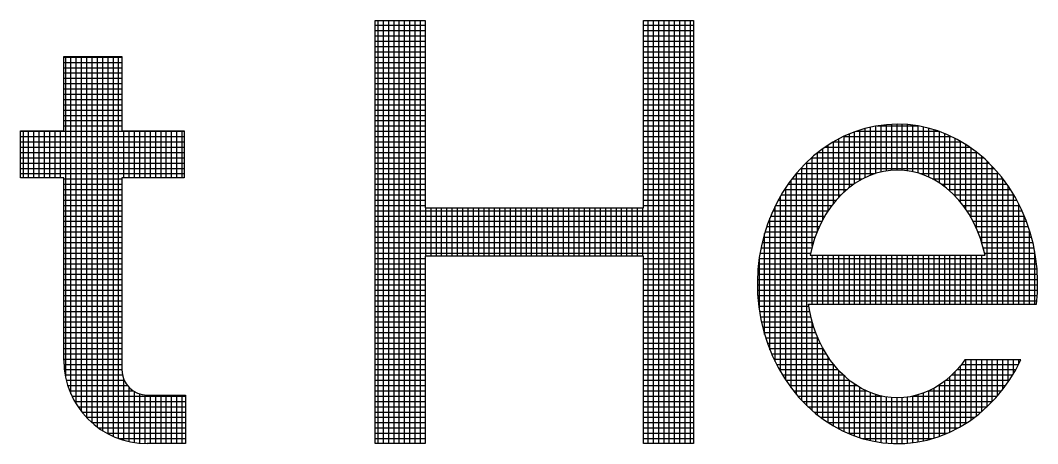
# Model space of a CAD drawing. Header units: inches. Extents: x 1155 to 1996, y 2 to 596.
# Drawn here: x 1869.781 to 1873.117, y 101.518 to 102.906 of the extents above; entities that cross this region are included whole.
import ezdxf

# ---------------------------------------------------------------- set-up
doc = ezdxf.new("R2010")
doc.units = ezdxf.units.IN
doc.header["$MEASUREMENT"] = 0
doc.layers.add('BG ÇÑ±¹Áö¿ª³\xad¹æ±â¼úÁÖ½ÄÈ¸»ç CI', color=7, linetype='Continuous')

msp = doc.modelspace()

# ---------------------------------------------------------------- linework, layer by layer
at = {"layer": 'BG ÇÑ±¹Áö¿ª³\xad¹æ±â¼úÁÖ½ÄÈ¸»ç CI', "color": 7, "linetype": 'Continuous', "lineweight": 25}
for p, q in [((1870.9443, 102.906), (1871.1081, 102.906)), ((1870.9443, 101.5185), (1870.9443, 102.906)), ((1870.9541, 101.5185), (1870.9541, 102.906)), ((1870.9714, 101.5185), (1870.9714, 102.906)), ((1870.9888, 101.5185), (1870.9888, 102.906)), ((1871.0062, 101.5185), (1871.0062, 102.906)), ((1871.0235, 101.5185), (1871.0235, 102.906)), ((1871.0409, 101.5185), (1871.0409, 102.906)), ((1871.0583, 101.5185), (1871.0583, 102.906)), ((1871.0756, 101.5185), (1871.0756, 102.906)), ((1871.093, 101.5185), (1871.093, 102.906)), ((1871.1081, 102.906), (1871.1081, 102.2913)), ((1871.8242, 102.2913), (1871.8242, 102.906)), ((1871.8242, 102.906), (1871.9879, 102.906)), ((1871.8397, 101.5185), (1871.8397, 102.906)), ((1871.857, 101.5185), (1871.857, 102.906)), ((1871.8744, 101.5185), (1871.8744, 102.906)), ((1871.8918, 101.5185), (1871.8918, 102.906)), ((1871.9091, 101.5185), (1871.9091, 102.906)), ((1871.9265, 101.5185), (1871.9265, 102.906)), ((1871.9438, 101.5185), (1871.9438, 102.906)), ((1871.9612, 101.5185), (1871.9612, 102.906)), ((1871.9786, 101.5185), (1871.9786, 102.906)), ((1871.9879, 102.906), (1871.9879, 101.5185)), ((1870.9443, 102.8897), (1871.1081, 102.8897)), ((1870.9443, 102.8724), (1871.1081, 102.8724)), ((1871.8242, 102.8897), (1871.9879, 102.8897)), ((1871.8242, 102.8724), (1871.9879, 102.8724)), ((1870.9443, 102.855), (1871.1081, 102.855)), ((1870.9443, 102.8376), (1871.1081, 102.8376)), ((1871.8242, 102.855), (1871.9879, 102.855)), ((1871.8242, 102.8376), (1871.9879, 102.8376)), ((1870.9443, 102.8203), (1871.1081, 102.8203)), ((1870.9443, 102.8029), (1871.1081, 102.8029)), ((1871.8242, 102.8203), (1871.9879, 102.8203)), ((1871.8242, 102.8029), (1871.9879, 102.8029)), ((1869.9236, 102.5441), (1869.9236, 102.7877)), ((1869.9236, 102.7877), (1870.1141, 102.7877)), ((1869.9236, 102.7856), (1870.1141, 102.7856)), ((1869.9236, 102.7682), (1870.1141, 102.7682)), ((1869.9296, 101.7353), (1869.9296, 102.7877)), ((1869.9469, 101.6815), (1869.9469, 102.7877)), ((1869.9643, 101.6485), (1869.9643, 102.7877)), ((1869.9817, 101.6235), (1869.9817, 102.7877)), ((1869.999, 101.6034), (1869.999, 102.7877)), ((1870.0164, 101.5867), (1870.0164, 102.7877)), ((1870.0338, 101.5726), (1870.0338, 102.7877)), ((1870.0511, 101.5607), (1870.0511, 102.7877)), ((1870.0685, 101.5506), (1870.0685, 102.7877)), ((1870.0858, 101.5421), (1870.0858, 102.7877)), ((1870.1032, 101.5351), (1870.1032, 102.7877)), ((1870.1141, 102.7877), (1870.1141, 102.5441)), ((1870.9443, 102.7856), (1871.1081, 102.7856)), ((1870.9443, 102.7682), (1871.1081, 102.7682)), ((1871.8242, 102.7856), (1871.9879, 102.7856)), ((1871.8242, 102.7682), (1871.9879, 102.7682)), ((1869.9236, 102.7508), (1870.1141, 102.7508)), ((1869.9236, 102.7335), (1870.1141, 102.7335)), ((1870.9443, 102.7508), (1871.1081, 102.7508)), ((1870.9443, 102.7335), (1871.1081, 102.7335)), ((1871.8242, 102.7508), (1871.9879, 102.7508)), ((1871.8242, 102.7335), (1871.9879, 102.7335)), ((1869.9236, 102.7161), (1870.1141, 102.7161)), ((1869.9236, 102.6987), (1870.1141, 102.6987)), ((1870.9443, 102.7161), (1871.1081, 102.7161)), ((1870.9443, 102.6987), (1871.1081, 102.6987)), ((1871.8242, 102.7161), (1871.9879, 102.7161)), ((1871.8242, 102.6987), (1871.9879, 102.6987)), ((1869.9236, 102.6814), (1870.1141, 102.6814)), ((1869.9236, 102.664), (1870.1141, 102.664)), ((1870.9443, 102.6814), (1871.1081, 102.6814)), ((1870.9443, 102.664), (1871.1081, 102.664)), ((1871.8242, 102.6814), (1871.9879, 102.6814)), ((1871.8242, 102.664), (1871.9879, 102.664)), ((1869.9236, 102.6466), (1870.1141, 102.6466)), ((1869.9236, 102.6293), (1870.1141, 102.6293)), ((1870.9443, 102.6466), (1871.1081, 102.6466)), ((1870.9443, 102.6293), (1871.1081, 102.6293)), ((1871.8242, 102.6466), (1871.9879, 102.6466)), ((1871.8242, 102.6293), (1871.9879, 102.6293)), ((1869.9236, 102.6119), (1870.1141, 102.6119)), ((1869.9236, 102.5945), (1870.1141, 102.5945)), ((1870.9443, 102.6119), (1871.1081, 102.6119)), ((1870.9443, 102.5945), (1871.1081, 102.5945)), ((1871.8242, 102.6119), (1871.9879, 102.6119)), ((1871.8242, 102.5945), (1871.9879, 102.5945)), ((1869.9236, 102.5772), (1870.1141, 102.5772)), ((1869.9236, 102.5598), (1870.1141, 102.5598)), ((1870.9443, 102.5772), (1871.1081, 102.5772)), ((1870.9443, 102.5598), (1871.1081, 102.5598)), ((1871.8242, 102.5772), (1871.9879, 102.5772)), ((1871.8242, 102.5598), (1871.9879, 102.5598)), ((1872.5857, 102.5592), (1872.5499, 102.5511)), ((1872.6215, 102.564), (1872.5857, 102.5592)), ((1872.5863, 102.4044), (1872.5863, 102.5593)), ((1872.5902, 102.5598), (1872.7257, 102.5598)), ((1872.6037, 102.4089), (1872.6037, 102.5616)), ((1872.6211, 102.4123), (1872.6211, 102.564)), ((1872.6568, 102.5656), (1872.6215, 102.564)), ((1872.6384, 102.4145), (1872.6384, 102.5648)), ((1872.6558, 102.4153), (1872.6558, 102.5656)), ((1872.6914, 102.5642), (1872.6568, 102.5656)), ((1872.6732, 102.4146), (1872.6732, 102.565)), ((1872.6905, 102.4128), (1872.6905, 102.5642)), ((1872.7251, 102.5599), (1872.6914, 102.5642)), ((1872.7079, 102.4098), (1872.7079, 102.5621)), ((1872.7576, 102.5531), (1872.7251, 102.5599)), ((1872.7252, 102.4054), (1872.7252, 102.5599)), ((1869.7808, 102.3894), (1869.7808, 102.5441)), ((1869.7808, 102.5441), (1869.9236, 102.5441)), ((1869.7808, 102.5424), (1870.3176, 102.5424)), ((1869.7808, 102.5251), (1870.3176, 102.5251)), ((1869.7906, 102.3894), (1869.7906, 102.5441)), ((1869.808, 102.3894), (1869.808, 102.5441)), ((1869.8254, 102.3894), (1869.8254, 102.5441)), ((1869.8427, 102.3894), (1869.8427, 102.5441)), ((1869.8601, 102.3894), (1869.8601, 102.5441)), ((1869.8775, 102.3894), (1869.8775, 102.5441)), ((1869.8948, 102.3894), (1869.8948, 102.5441)), ((1869.9122, 102.3894), (1869.9122, 102.5441)), ((1870.1141, 102.5441), (1870.3176, 102.5441)), ((1870.1206, 102.3894), (1870.1206, 102.5441)), ((1870.1379, 102.3894), (1870.1379, 102.5441)), ((1870.1553, 102.3894), (1870.1553, 102.5441)), ((1870.1727, 102.3894), (1870.1727, 102.5441)), ((1870.19, 102.3894), (1870.19, 102.5441)), ((1870.2074, 102.3894), (1870.2074, 102.5441)), ((1870.2248, 102.3894), (1870.2248, 102.5441)), ((1870.2421, 102.3894), (1870.2421, 102.5441)), ((1870.2595, 102.3894), (1870.2595, 102.5441)), ((1870.2769, 102.3894), (1870.2769, 102.5441)), ((1870.2942, 102.3894), (1870.2942, 102.5441)), ((1870.3116, 102.3894), (1870.3116, 102.5441)), ((1870.3176, 102.5441), (1870.3176, 102.3894)), ((1870.9443, 102.5424), (1871.1081, 102.5424)), ((1870.9443, 102.5251), (1871.1081, 102.5251)), ((1871.8242, 102.5424), (1871.9879, 102.5424)), ((1871.8242, 102.5251), (1871.9879, 102.5251)), ((1872.4795, 102.5248), (1872.4456, 102.5067)), ((1872.5144, 102.5396), (1872.4795, 102.5248)), ((1872.4802, 102.5251), (1872.834, 102.5251)), ((1872.4821, 102.3428), (1872.4821, 102.5259)), ((1872.4995, 102.3578), (1872.4995, 102.5333)), ((1872.5499, 102.5511), (1872.5144, 102.5396)), ((1872.5169, 102.3706), (1872.5169, 102.5404)), ((1872.5232, 102.5424), (1872.7924, 102.5424)), ((1872.5342, 102.3813), (1872.5342, 102.546)), ((1872.5516, 102.3904), (1872.5516, 102.5515)), ((1872.569, 102.3982), (1872.569, 102.5554)), ((1872.7426, 102.3994), (1872.7426, 102.5562)), ((1872.7895, 102.5436), (1872.7576, 102.5531)), ((1872.76, 102.3921), (1872.76, 102.5523)), ((1872.7773, 102.3834), (1872.7773, 102.5472)), ((1872.8216, 102.5311), (1872.7895, 102.5436)), ((1872.7947, 102.3729), (1872.7947, 102.5416)), ((1872.8121, 102.3603), (1872.8121, 102.5348)), ((1872.8535, 102.5156), (1872.8216, 102.5311)), ((1872.8294, 102.3458), (1872.8294, 102.5273)), ((1869.7808, 102.5077), (1870.3176, 102.5077)), ((1869.7808, 102.4904), (1870.3176, 102.4904)), ((1870.9443, 102.5077), (1871.1081, 102.5077)), ((1870.9443, 102.4904), (1871.1081, 102.4904)), ((1871.8242, 102.5077), (1871.9879, 102.5077)), ((1871.8242, 102.4904), (1871.9879, 102.4904)), ((1872.4456, 102.5067), (1872.4131, 102.4855)), ((1872.4206, 102.4904), (1872.8943, 102.4904)), ((1872.4301, 102.2811), (1872.4301, 102.4965)), ((1872.4474, 102.3051), (1872.4474, 102.5076)), ((1872.4476, 102.5077), (1872.8669, 102.5077)), ((1872.4648, 102.3254), (1872.4648, 102.5169)), ((1872.8468, 102.329), (1872.8468, 102.5189)), ((1872.8849, 102.4971), (1872.8535, 102.5156)), ((1872.8642, 102.3093), (1872.8642, 102.5093)), ((1872.8815, 102.2862), (1872.8815, 102.499)), ((1872.9154, 102.4754), (1872.8849, 102.4971)), ((1869.7808, 102.473), (1870.3176, 102.473)), ((1870.9443, 102.473), (1871.1081, 102.473)), ((1871.8242, 102.473), (1871.9879, 102.473)), ((1872.3823, 102.4614), (1872.3534, 102.4346)), ((1872.378, 102.1662), (1872.378, 102.4574)), ((1872.4131, 102.4855), (1872.3823, 102.4614)), ((1872.3953, 102.2163), (1872.3953, 102.4716)), ((1872.3971, 102.473), (1872.9183, 102.473)), ((1872.4127, 102.2522), (1872.4127, 102.4852)), ((1872.8989, 102.2583), (1872.8989, 102.4871)), ((1872.9448, 102.4507), (1872.9154, 102.4754)), ((1872.9163, 102.2239), (1872.9163, 102.4747)), ((1872.9336, 102.1773), (1872.9336, 102.4601)), ((1869.7808, 102.4556), (1870.3176, 102.4556)), ((1869.7808, 102.4383), (1870.3176, 102.4383)), ((1870.9443, 102.4556), (1871.1081, 102.4556)), ((1870.9443, 102.4383), (1871.1081, 102.4383)), ((1871.8242, 102.4556), (1871.9879, 102.4556)), ((1871.8242, 102.4383), (1871.9879, 102.4383)), ((1872.3534, 102.4346), (1872.3267, 102.4056)), ((1872.3432, 101.6605), (1872.3432, 102.4236)), ((1872.3573, 102.4383), (1872.9574, 102.4383)), ((1872.3606, 101.6424), (1872.3606, 102.4413)), ((1872.3761, 102.4556), (1872.939, 102.4556)), ((1872.9727, 102.4231), (1872.9448, 102.4507)), ((1872.951, 101.9756), (1872.951, 102.4446)), ((1872.9684, 101.9756), (1872.9684, 102.4274)), ((1872.9987, 102.3928), (1872.9727, 102.4231)), ((1869.7808, 102.4209), (1870.3176, 102.4209)), ((1869.7808, 102.4035), (1870.3176, 102.4035)), ((1870.9443, 102.4209), (1871.1081, 102.4209)), ((1870.9443, 102.4035), (1871.1081, 102.4035)), ((1871.8242, 102.4209), (1871.9879, 102.4209)), ((1871.8242, 102.4035), (1871.9879, 102.4035)), ((1872.3267, 102.4056), (1872.3024, 102.3745)), ((1872.3251, 102.4035), (1872.5838, 102.4035)), ((1872.3259, 101.6801), (1872.3259, 102.4045)), ((1872.3408, 102.4209), (1872.9746, 102.4209)), ((1872.5642, 102.3965), (1872.5411, 102.3854)), ((1872.5877, 102.4049), (1872.5642, 102.3965)), ((1872.6112, 102.4108), (1872.5877, 102.4049)), ((1872.6346, 102.4143), (1872.6112, 102.4108)), ((1872.6575, 102.4154), (1872.6346, 102.4143)), ((1872.6804, 102.4143), (1872.6575, 102.4154)), ((1872.7038, 102.4108), (1872.6804, 102.4143)), ((1872.7273, 102.4049), (1872.7038, 102.4108)), ((1872.7508, 102.3965), (1872.7273, 102.4049)), ((1872.7311, 102.4035), (1872.9895, 102.4035)), ((1872.7739, 102.3854), (1872.7508, 102.3965)), ((1872.9857, 101.9756), (1872.9857, 102.408)), ((1873.0226, 102.3601), (1872.9987, 102.3928)), ((1869.9236, 102.3894), (1869.7808, 102.3894)), ((1869.9236, 101.7919), (1869.9236, 102.3894)), ((1869.9236, 102.3862), (1870.1141, 102.3862)), ((1869.9236, 102.3688), (1870.1141, 102.3688)), ((1870.3176, 102.3894), (1870.1141, 102.3894)), ((1870.1141, 102.3894), (1870.1141, 101.7604)), ((1870.9443, 102.3862), (1871.1081, 102.3862)), ((1870.9443, 102.3688), (1871.1081, 102.3688)), ((1871.8242, 102.3862), (1871.9879, 102.3862)), ((1871.8242, 102.3688), (1871.9879, 102.3688)), ((1872.3024, 102.3745), (1872.2807, 102.3418)), ((1872.2911, 101.7263), (1872.2911, 102.3576)), ((1872.2986, 102.3688), (1872.5144, 102.3688)), ((1872.3085, 101.7014), (1872.3085, 102.3823)), ((1872.3115, 102.3862), (1872.5426, 102.3862)), ((1872.5185, 102.3718), (1872.4967, 102.3558)), ((1872.5411, 102.3854), (1872.5185, 102.3718)), ((1872.7724, 102.3862), (1873.0036, 102.3862)), ((1872.7965, 102.3718), (1872.7739, 102.3854)), ((1872.8182, 102.3558), (1872.7965, 102.3718)), ((1872.8006, 102.3688), (1873.0162, 102.3688)), ((1873.0031, 101.9756), (1873.0031, 102.3868)), ((1873.0204, 101.9756), (1873.0204, 102.363)), ((1873.0442, 102.3251), (1873.0226, 102.3601)), ((1869.9236, 102.3514), (1870.1141, 102.3514)), ((1869.9236, 102.3341), (1870.1141, 102.3341)), ((1870.9443, 102.3514), (1871.1081, 102.3514)), ((1870.9443, 102.3341), (1871.1081, 102.3341)), ((1871.8242, 102.3514), (1871.9879, 102.3514)), ((1871.8242, 102.3341), (1871.9879, 102.3341)), ((1872.2807, 102.3418), (1872.2616, 102.308)), ((1872.2738, 101.7546), (1872.2738, 102.3296)), ((1872.2763, 102.3341), (1872.473, 102.3341)), ((1872.2871, 102.3514), (1872.4919, 102.3514)), ((1872.4761, 102.3374), (1872.4568, 102.3168)), ((1872.4967, 102.3558), (1872.4761, 102.3374)), ((1872.8389, 102.3374), (1872.8182, 102.3558)), ((1872.8231, 102.3514), (1873.0279, 102.3514)), ((1872.8582, 102.3168), (1872.8389, 102.3374)), ((1872.842, 102.3341), (1873.0386, 102.3341)), ((1873.0378, 101.9756), (1873.0378, 102.3354)), ((1873.0631, 102.2884), (1873.0442, 102.3251)), ((1869.9236, 102.3167), (1870.1141, 102.3167)), ((1869.9236, 102.2993), (1870.1141, 102.2993)), ((1870.9443, 102.3167), (1871.1081, 102.3167)), ((1870.9443, 102.2993), (1871.1081, 102.2993)), ((1871.1081, 102.2913), (1871.8242, 102.2913)), ((1871.1104, 102.1331), (1871.1104, 102.2913)), ((1871.1277, 102.1331), (1871.1277, 102.2913)), ((1871.1451, 102.1331), (1871.1451, 102.2913)), ((1871.1624, 102.1331), (1871.1624, 102.2913)), ((1871.1798, 102.1331), (1871.1798, 102.2913)), ((1871.1972, 102.1331), (1871.1972, 102.2913)), ((1871.2145, 102.1331), (1871.2145, 102.2913)), ((1871.2319, 102.1331), (1871.2319, 102.2913)), ((1871.2493, 102.1331), (1871.2493, 102.2913)), ((1871.2666, 102.1331), (1871.2666, 102.2913)), ((1871.284, 102.1331), (1871.284, 102.2913)), ((1871.3014, 102.1331), (1871.3014, 102.2913)), ((1871.3187, 102.1331), (1871.3187, 102.2913)), ((1871.3361, 102.1331), (1871.3361, 102.2913)), ((1871.3535, 102.1331), (1871.3535, 102.2913)), ((1871.3708, 102.1331), (1871.3708, 102.2913)), ((1871.3882, 102.1331), (1871.3882, 102.2913)), ((1871.4055, 102.1331), (1871.4055, 102.2913)), ((1871.4229, 102.1331), (1871.4229, 102.2913)), ((1871.4403, 102.1331), (1871.4403, 102.2913)), ((1871.4576, 102.1331), (1871.4576, 102.2913)), ((1871.475, 102.1331), (1871.475, 102.2913)), ((1871.4924, 102.1331), (1871.4924, 102.2913)), ((1871.5097, 102.1331), (1871.5097, 102.2913)), ((1871.5271, 102.1331), (1871.5271, 102.2913)), ((1871.5445, 102.1331), (1871.5445, 102.2913)), ((1871.5618, 102.1331), (1871.5618, 102.2913)), ((1871.5792, 102.1331), (1871.5792, 102.2913)), ((1871.5966, 102.1331), (1871.5966, 102.2913)), ((1871.6139, 102.1331), (1871.6139, 102.2913)), ((1871.6313, 102.1331), (1871.6313, 102.2913)), ((1871.6487, 102.1331), (1871.6487, 102.2913)), ((1871.666, 102.1331), (1871.666, 102.2913)), ((1871.6834, 102.1331), (1871.6834, 102.2913)), ((1871.7007, 102.1331), (1871.7007, 102.2913)), ((1871.7181, 102.1331), (1871.7181, 102.2913)), ((1871.7355, 102.1331), (1871.7355, 102.2913)), ((1871.7528, 102.1331), (1871.7528, 102.2913)), ((1871.7702, 102.1331), (1871.7702, 102.2913)), ((1871.7876, 102.1331), (1871.7876, 102.2913)), ((1871.8049, 102.1331), (1871.8049, 102.2913)), ((1871.8223, 102.1331), (1871.8223, 102.2913)), ((1871.8242, 102.3167), (1871.9879, 102.3167)), ((1871.8242, 102.2993), (1871.9879, 102.2993)), ((1872.2616, 102.308), (1872.2451, 102.2732)), ((1872.2564, 101.7872), (1872.2564, 102.2971)), ((1872.2575, 102.2993), (1872.4429, 102.2993)), ((1872.2665, 102.3167), (1872.4567, 102.3167)), ((1872.439, 102.2944), (1872.4228, 102.2703)), ((1872.4568, 102.3168), (1872.439, 102.2944)), ((1872.876, 102.2944), (1872.8582, 102.3168)), ((1872.8583, 102.3167), (1873.0485, 102.3167)), ((1872.8721, 102.2993), (1873.0574, 102.2993)), ((1872.8922, 102.2703), (1872.876, 102.2944)), ((1873.0552, 101.9756), (1873.0552, 102.3037)), ((1869.9236, 102.282), (1870.1141, 102.282)), ((1869.9236, 102.2646), (1870.1141, 102.2646)), ((1870.9443, 102.282), (1871.9879, 102.282)), ((1870.9443, 102.2646), (1871.9879, 102.2646)), ((1872.2451, 102.2732), (1872.2313, 102.238)), ((1872.239, 101.8265), (1872.239, 102.2578)), ((1872.2417, 102.2646), (1872.4197, 102.2646)), ((1872.2492, 102.282), (1872.4307, 102.282)), ((1872.4228, 102.2703), (1872.4085, 102.2448)), ((1872.8843, 102.282), (1873.0658, 102.282)), ((1872.9065, 102.2448), (1872.8922, 102.2703)), ((1872.8953, 102.2646), (1873.0731, 102.2646)), ((1873.0793, 102.2502), (1873.0631, 102.2884)), ((1873.0725, 101.9756), (1873.0725, 102.266)), ((1869.9236, 102.2473), (1870.1141, 102.2473)), ((1869.9236, 102.2299), (1870.1141, 102.2299)), ((1870.9443, 102.2473), (1871.9879, 102.2473)), ((1870.9443, 102.2299), (1871.9879, 102.2299)), ((1872.2313, 102.238), (1872.22, 102.2026)), ((1872.2287, 102.2299), (1872.4015, 102.2299)), ((1872.2349, 102.2473), (1872.4099, 102.2473)), ((1872.4085, 102.2448), (1872.3961, 102.2184)), ((1872.9051, 102.2473), (1873.0802, 102.2473)), ((1872.9189, 102.2184), (1872.9065, 102.2448)), ((1872.9135, 102.2299), (1873.0861, 102.2299)), ((1873.0926, 102.2109), (1873.0793, 102.2502)), ((1869.9236, 102.2125), (1870.1141, 102.2125)), ((1869.9236, 102.1952), (1870.1141, 102.1952)), ((1870.9443, 102.2125), (1871.9879, 102.2125)), ((1870.9443, 102.1952), (1871.9879, 102.1952)), ((1872.22, 102.2026), (1872.211, 102.1664)), ((1872.2182, 102.1952), (1872.3872, 102.1952)), ((1872.2217, 101.8766), (1872.2217, 102.2078)), ((1872.2232, 102.2125), (1872.3939, 102.2125)), ((1872.3857, 102.1912), (1872.3771, 102.1636)), ((1872.3961, 102.2184), (1872.3857, 102.1912)), ((1872.9293, 102.1912), (1872.9189, 102.2184)), ((1872.9211, 102.2125), (1873.092, 102.2125)), ((1872.9278, 102.1952), (1873.0967, 102.1952)), ((1872.9378, 102.1636), (1872.9293, 102.1912)), ((1873.0899, 101.9756), (1873.0899, 102.2187)), ((1873.1029, 102.1711), (1873.0926, 102.2109)), ((1869.9236, 102.1778), (1870.1141, 102.1778)), ((1869.9236, 102.1604), (1870.1141, 102.1604)), ((1870.9443, 102.1778), (1871.9879, 102.1778)), ((1870.9443, 102.1604), (1871.9879, 102.1604)), ((1872.211, 102.1664), (1872.2042, 102.1286)), ((1872.2099, 102.1604), (1872.3764, 102.1604)), ((1872.2139, 102.1778), (1872.3815, 102.1778)), ((1872.3771, 102.1636), (1872.3705, 102.1359)), ((1872.9335, 102.1778), (1873.1012, 102.1778)), ((1872.9445, 102.1359), (1872.9378, 102.1636)), ((1872.9386, 102.1604), (1873.1049, 102.1604)), ((1873.1104, 102.131), (1873.1029, 102.1711)), ((1869.9236, 102.1431), (1870.1141, 102.1431)), ((1869.9236, 102.1257), (1870.1141, 102.1257)), ((1870.9443, 102.1431), (1871.9879, 102.1431)), ((1870.9443, 102.1257), (1871.1081, 102.1257)), ((1871.8242, 102.1331), (1871.1081, 102.1331)), ((1871.1081, 102.1331), (1871.1081, 101.5185)), ((1871.8242, 101.5185), (1871.8242, 102.1331)), ((1871.8242, 102.1257), (1871.9879, 102.1257)), ((1872.2042, 102.1286), (1872.1998, 102.0895)), ((1872.2039, 102.1257), (1873.1111, 102.1257)), ((1872.2043, 101.9566), (1872.2043, 102.1293)), ((1872.2068, 102.1431), (1872.3722, 102.1431)), ((1872.3705, 102.1359), (1872.4279, 102.1359)), ((1872.378, 101.9756), (1872.378, 102.1359)), ((1872.3953, 101.9756), (1872.3953, 102.1359)), ((1872.4127, 101.9756), (1872.4127, 102.1359)), ((1872.4279, 102.1359), (1872.4853, 102.1359)), ((1872.4301, 101.9756), (1872.4301, 102.1359)), ((1872.4474, 101.9756), (1872.4474, 102.1359)), ((1872.4648, 101.9756), (1872.4648, 102.1359)), ((1872.4821, 101.9756), (1872.4821, 102.1359)), ((1872.4853, 102.1359), (1872.5427, 102.1359)), ((1872.4995, 101.9756), (1872.4995, 102.1359)), ((1872.5169, 101.9756), (1872.5169, 102.1359)), ((1872.5342, 101.9756), (1872.5342, 102.1359)), ((1872.5427, 102.1359), (1872.6001, 102.1359)), ((1872.5516, 101.9756), (1872.5516, 102.1359)), ((1872.569, 101.9756), (1872.569, 102.1359)), ((1872.5863, 101.9756), (1872.5863, 102.1359)), ((1872.6001, 102.1359), (1872.6575, 102.1359)), ((1872.6037, 101.9756), (1872.6037, 102.1359)), ((1872.6211, 101.9756), (1872.6211, 102.1359)), ((1872.6384, 101.9756), (1872.6384, 102.1359)), ((1872.6558, 101.9756), (1872.6558, 102.1359)), ((1872.6575, 102.1359), (1872.7149, 102.1359)), ((1872.6732, 101.9756), (1872.6732, 102.1359)), ((1872.6905, 101.9756), (1872.6905, 102.1359)), ((1872.7079, 101.9756), (1872.7079, 102.1359)), ((1872.7149, 102.1359), (1872.7723, 102.1359)), ((1872.7252, 101.9756), (1872.7252, 102.1359)), ((1872.7426, 101.9756), (1872.7426, 102.1359)), ((1872.76, 101.9756), (1872.76, 102.1359)), ((1872.7723, 102.1359), (1872.8297, 102.1359)), ((1872.7773, 101.9756), (1872.7773, 102.1359)), ((1872.7947, 101.9756), (1872.7947, 102.1359)), ((1872.8121, 101.9756), (1872.8121, 102.1359)), ((1872.8294, 101.9756), (1872.8294, 102.1359)), ((1872.8297, 102.1359), (1872.8871, 102.1359)), ((1872.8468, 101.9756), (1872.8468, 102.1359)), ((1872.8642, 101.9756), (1872.8642, 102.1359)), ((1872.8815, 101.9756), (1872.8815, 102.1359)), ((1872.8871, 102.1359), (1872.9445, 102.1359)), ((1872.8989, 101.9756), (1872.8989, 102.1359)), ((1872.9163, 101.9756), (1872.9163, 102.1359)), ((1872.9336, 101.9756), (1872.9336, 102.1359)), ((1872.9428, 102.1431), (1873.1082, 102.1431)), ((1873.1073, 101.9756), (1873.1073, 102.1479)), ((1873.1151, 102.091), (1873.1104, 102.131)), ((1869.9236, 102.1083), (1870.1141, 102.1083)), ((1869.9236, 102.091), (1870.1141, 102.091)), ((1870.9443, 102.1083), (1871.1081, 102.1083)), ((1870.9443, 102.091), (1871.1081, 102.091)), ((1871.8242, 102.1083), (1871.9879, 102.1083)), ((1871.8242, 102.091), (1871.9879, 102.091)), ((1872.1998, 102.0895), (1872.1979, 102.0492)), ((1872.1999, 102.091), (1873.1151, 102.091)), ((1872.2019, 102.1083), (1873.1131, 102.1083)), ((1873.117, 102.0516), (1873.1151, 102.091)), ((1869.9236, 102.0736), (1870.1141, 102.0736)), ((1869.9236, 102.0562), (1870.1141, 102.0562)), ((1870.9443, 102.0736), (1871.1081, 102.0736)), ((1870.9443, 102.0562), (1871.1081, 102.0562)), ((1871.8242, 102.0736), (1871.9879, 102.0736)), ((1871.8242, 102.0562), (1871.9879, 102.0562)), ((1872.1982, 102.0562), (1873.1168, 102.0562)), ((1872.199, 102.0736), (1873.116, 102.0736)), ((1869.9236, 102.0389), (1870.1141, 102.0389)), ((1870.9443, 102.0389), (1871.1081, 102.0389)), ((1871.8242, 102.0389), (1871.9879, 102.0389)), ((1872.1979, 102.0492), (1872.1988, 102.0083)), ((1872.1981, 102.0389), (1873.1168, 102.0389)), ((1873.1164, 102.013), (1873.117, 102.0516)), ((1869.9236, 102.0215), (1870.1141, 102.0215)), ((1869.9236, 102.0041), (1870.1141, 102.0041)), ((1870.9443, 102.0215), (1871.1081, 102.0215)), ((1870.9443, 102.0041), (1871.1081, 102.0041)), ((1871.8242, 102.0215), (1871.9879, 102.0215)), ((1871.8242, 102.0041), (1871.9879, 102.0041)), ((1872.1985, 102.0215), (1873.1165, 102.0215)), ((1872.1988, 102.0083), (1872.2026, 101.9669)), ((1872.1992, 102.0041), (1873.1157, 102.0041)), ((1873.1134, 101.9756), (1873.1164, 102.013)), ((1869.9236, 101.9868), (1870.1141, 101.9868)), ((1869.9236, 101.9694), (1870.1141, 101.9694)), ((1870.9443, 101.9868), (1871.1081, 101.9868)), ((1870.9443, 101.9694), (1871.1081, 101.9694)), ((1871.8242, 101.9868), (1871.9879, 101.9868)), ((1871.8242, 101.9694), (1871.9879, 101.9694)), ((1872.2008, 101.9868), (1873.1143, 101.9868)), ((1872.2024, 101.9694), (1872.3668, 101.9694)), ((1872.2026, 101.9669), (1872.2094, 101.9256)), ((1872.3699, 101.9512), (1872.3657, 101.9756)), ((1872.3657, 101.9756), (1872.4405, 101.9756)), ((1872.4405, 101.9756), (1872.5153, 101.9756)), ((1872.5153, 101.9756), (1872.59, 101.9756)), ((1872.59, 101.9756), (1872.6648, 101.9756)), ((1872.6648, 101.9756), (1872.7396, 101.9756)), ((1872.7396, 101.9756), (1872.8143, 101.9756)), ((1872.8143, 101.9756), (1872.8891, 101.9756)), ((1872.8891, 101.9756), (1872.9639, 101.9756)), ((1872.9639, 101.9756), (1873.0386, 101.9756)), ((1873.0386, 101.9756), (1873.1134, 101.9756)), ((1869.9236, 101.9521), (1870.1141, 101.9521)), ((1869.9236, 101.9347), (1870.1141, 101.9347)), ((1870.9443, 101.9521), (1871.1081, 101.9521)), ((1870.9443, 101.9347), (1871.1081, 101.9347)), ((1871.8242, 101.9521), (1871.9879, 101.9521)), ((1871.8242, 101.9347), (1871.9879, 101.9347)), ((1872.2051, 101.9521), (1872.3698, 101.9521)), ((1872.2079, 101.9347), (1872.3737, 101.9347)), ((1872.2094, 101.9256), (1872.2191, 101.8846)), ((1872.3755, 101.9268), (1872.3699, 101.9512)), ((1872.3824, 101.9026), (1872.3755, 101.9268)), ((1869.9236, 101.9173), (1870.1141, 101.9173)), ((1869.9236, 101.9), (1870.1141, 101.9)), ((1870.9443, 101.9173), (1871.1081, 101.9173)), ((1870.9443, 101.9), (1871.1081, 101.9)), ((1871.8242, 101.9173), (1871.9879, 101.9173)), ((1871.8242, 101.9), (1871.9879, 101.9)), ((1872.2114, 101.9173), (1872.3782, 101.9173)), ((1872.2155, 101.9), (1872.3834, 101.9)), ((1872.378, 101.6269), (1872.378, 101.9182)), ((1872.3908, 101.8788), (1872.3824, 101.9026)), ((1869.9236, 101.8826), (1870.1141, 101.8826)), ((1869.9236, 101.8652), (1870.1141, 101.8652)), ((1870.9443, 101.8826), (1871.1081, 101.8826)), ((1870.9443, 101.8652), (1871.1081, 101.8652)), ((1871.8242, 101.8826), (1871.9879, 101.8826)), ((1871.8242, 101.8652), (1871.9879, 101.8652)), ((1872.2191, 101.8846), (1872.2318, 101.8445)), ((1872.2198, 101.8826), (1872.3895, 101.8826)), ((1872.2253, 101.8652), (1872.3966, 101.8652)), ((1872.4006, 101.8556), (1872.3908, 101.8788)), ((1872.3953, 101.6123), (1872.3953, 101.8681)), ((1869.9236, 101.8479), (1870.1141, 101.8479)), ((1869.9236, 101.8305), (1870.1141, 101.8305)), ((1870.9443, 101.8479), (1871.1081, 101.8479)), ((1870.9443, 101.8305), (1871.1081, 101.8305)), ((1871.8242, 101.8479), (1871.9879, 101.8479)), ((1871.8242, 101.8305), (1871.9879, 101.8305)), ((1872.2308, 101.8479), (1872.4044, 101.8479)), ((1872.2318, 101.8445), (1872.2474, 101.8057)), ((1872.2374, 101.8305), (1872.4133, 101.8305)), ((1872.4118, 101.8331), (1872.4006, 101.8556)), ((1872.4242, 101.8116), (1872.4118, 101.8331)), ((1872.4127, 101.5992), (1872.4127, 101.8315)), ((1869.9236, 101.8131), (1870.1141, 101.8131)), ((1869.9236, 101.7958), (1870.1141, 101.7958)), ((1870.9443, 101.8131), (1871.1081, 101.8131)), ((1870.9443, 101.7958), (1871.1081, 101.7958)), ((1871.8242, 101.8131), (1871.9879, 101.8131)), ((1871.8242, 101.7958), (1871.9879, 101.7958)), ((1872.2444, 101.8131), (1872.4233, 101.8131)), ((1872.2474, 101.8057), (1872.2656, 101.7685)), ((1872.2522, 101.7958), (1872.4348, 101.7958)), ((1872.4379, 101.7911), (1872.4242, 101.8116)), ((1872.4301, 101.5875), (1872.4301, 101.8029)), ((1872.4527, 101.772), (1872.4379, 101.7911)), ((1872.8783, 101.7928), (1872.8646, 101.7748)), ((1872.8966, 101.7928), (1872.8783, 101.7928)), ((1872.8815, 101.5853), (1872.8815, 101.7928)), ((1872.915, 101.7928), (1872.8966, 101.7928)), ((1872.8989, 101.5968), (1872.8989, 101.7928)), ((1872.9333, 101.7928), (1872.915, 101.7928)), ((1872.9163, 101.6097), (1872.9163, 101.7928)), ((1872.9517, 101.7928), (1872.9333, 101.7928)), ((1872.9336, 101.6239), (1872.9336, 101.7928)), ((1872.951, 101.6393), (1872.951, 101.7928)), ((1872.97, 101.7928), (1872.9517, 101.7928)), ((1872.9684, 101.6569), (1872.9684, 101.7928)), ((1872.9883, 101.7928), (1872.97, 101.7928)), ((1872.9857, 101.6759), (1872.9857, 101.7928)), ((1873.0067, 101.7928), (1872.9883, 101.7928)), ((1873.0031, 101.6969), (1873.0031, 101.7928)), ((1873.025, 101.7928), (1873.0067, 101.7928)), ((1873.0204, 101.7213), (1873.0204, 101.7928)), ((1873.0434, 101.7928), (1873.025, 101.7928)), ((1873.0378, 101.7486), (1873.0378, 101.7928)), ((1873.0617, 101.7928), (1873.0434, 101.7928)), ((1873.045, 101.7604), (1873.0617, 101.7928)), ((1873.0552, 101.7802), (1873.0552, 101.7928)), ((1869.924, 101.7784), (1870.1141, 101.7784)), ((1869.9254, 101.761), (1870.1141, 101.761)), ((1870.9443, 101.7784), (1871.1081, 101.7784)), ((1870.9443, 101.761), (1871.1081, 101.761)), ((1871.8242, 101.7784), (1871.9879, 101.7784)), ((1871.8242, 101.761), (1871.9879, 101.761)), ((1872.2607, 101.7784), (1872.4478, 101.7784)), ((1872.2656, 101.7685), (1872.2863, 101.7332)), ((1872.27, 101.761), (1872.4625, 101.761)), ((1872.4474, 101.5764), (1872.4474, 101.7789)), ((1872.4686, 101.7543), (1872.4527, 101.772)), ((1872.4648, 101.5671), (1872.4648, 101.7585)), ((1872.8497, 101.7578), (1872.8337, 101.7418)), ((1872.8646, 101.7748), (1872.8497, 101.7578)), ((1872.8526, 101.761), (1873.0453, 101.761)), ((1872.8642, 101.5746), (1872.8642, 101.7744)), ((1872.8673, 101.7784), (1873.0543, 101.7784)), ((1873.0257, 101.7287), (1873.045, 101.7604)), ((1869.9279, 101.7437), (1870.1158, 101.7437)), ((1869.9316, 101.7263), (1870.1214, 101.7263)), ((1870.1206, 101.5294), (1870.1206, 101.7283)), ((1870.9443, 101.7437), (1871.1081, 101.7437)), ((1870.9443, 101.7263), (1871.1081, 101.7263)), ((1871.8242, 101.7437), (1871.9879, 101.7437)), ((1871.8242, 101.7263), (1871.9879, 101.7263)), ((1872.2802, 101.7437), (1872.4795, 101.7437)), ((1872.2863, 101.7332), (1872.3093, 101.7003)), ((1872.2912, 101.7263), (1872.4994, 101.7263)), ((1872.4853, 101.7381), (1872.4686, 101.7543)), ((1872.4821, 101.5583), (1872.4821, 101.7412)), ((1872.5027, 101.7236), (1872.4853, 101.7381)), ((1872.4995, 101.5507), (1872.4995, 101.7263)), ((1872.5207, 101.7108), (1872.5027, 101.7236)), ((1872.8166, 101.727), (1872.7986, 101.7137)), ((1872.8121, 101.5494), (1872.8121, 101.7236)), ((1872.8157, 101.7263), (1873.024, 101.7263)), ((1872.8337, 101.7418), (1872.8166, 101.727)), ((1872.8294, 101.5566), (1872.8294, 101.7381)), ((1872.8356, 101.7437), (1873.0348, 101.7437)), ((1872.8468, 101.5654), (1872.8468, 101.7549)), ((1873.0039, 101.698), (1873.0257, 101.7287)), ((1869.9365, 101.709), (1870.132, 101.709)), ((1869.9427, 101.6916), (1870.1507, 101.6916)), ((1870.1379, 101.5249), (1870.1379, 101.7022)), ((1870.9443, 101.709), (1871.1081, 101.709)), ((1870.9443, 101.6916), (1871.1081, 101.6916)), ((1871.8242, 101.709), (1871.9879, 101.709)), ((1871.8242, 101.6916), (1871.9879, 101.6916)), ((1872.3033, 101.709), (1872.5238, 101.709)), ((1872.3093, 101.7003), (1872.3342, 101.6699)), ((1872.3164, 101.6916), (1872.5555, 101.6916)), ((1872.5169, 101.5439), (1872.5169, 101.7135)), ((1872.5391, 101.6997), (1872.5207, 101.7108)), ((1872.5342, 101.5379), (1872.5342, 101.7027)), ((1872.5579, 101.6904), (1872.5391, 101.6997)), ((1872.5516, 101.5329), (1872.5516, 101.6935)), ((1872.5767, 101.6828), (1872.5579, 101.6904)), ((1872.7602, 101.6918), (1872.74, 101.6834)), ((1872.7597, 101.6916), (1872.9987, 101.6916)), ((1872.76, 101.5319), (1872.76, 101.6917)), ((1872.7798, 101.7019), (1872.7602, 101.6918)), ((1872.7773, 101.537), (1872.7773, 101.7007)), ((1872.7986, 101.7137), (1872.7798, 101.7019)), ((1872.791, 101.709), (1873.0117, 101.709)), ((1872.7947, 101.5425), (1872.7947, 101.7112)), ((1872.9797, 101.6686), (1873.0039, 101.698)), ((1869.9503, 101.6742), (1870.3222, 101.6742)), ((1869.9593, 101.6569), (1870.3222, 101.6569)), ((1870.1553, 101.5217), (1870.1553, 101.6887)), ((1870.1727, 101.5196), (1870.1727, 101.6811)), ((1870.19, 101.5186), (1870.19, 101.6777)), ((1870.1971, 101.6774), (1870.3222, 101.6774)), ((1870.2074, 101.5185), (1870.2074, 101.6774)), ((1870.2248, 101.5185), (1870.2248, 101.6774)), ((1870.2421, 101.5185), (1870.2421, 101.6774)), ((1870.2595, 101.5185), (1870.2595, 101.6774)), ((1870.2769, 101.5185), (1870.2769, 101.6774)), ((1870.2942, 101.5185), (1870.2942, 101.6774)), ((1870.3116, 101.5185), (1870.3116, 101.6774)), ((1870.3222, 101.6774), (1870.3222, 101.5185)), ((1870.9443, 101.6742), (1871.1081, 101.6742)), ((1870.9443, 101.6569), (1871.1081, 101.6569)), ((1871.8242, 101.6742), (1871.9879, 101.6742)), ((1871.8242, 101.6569), (1871.9879, 101.6569)), ((1872.3306, 101.6742), (1872.6076, 101.6742)), ((1872.3342, 101.6699), (1872.3607, 101.6422)), ((1872.3467, 101.6569), (1872.9683, 101.6569)), ((1872.569, 101.5285), (1872.569, 101.6859)), ((1872.5959, 101.6768), (1872.5767, 101.6828)), ((1872.5863, 101.5251), (1872.5863, 101.6798)), ((1872.6158, 101.6724), (1872.5959, 101.6768)), ((1872.6037, 101.5223), (1872.6037, 101.6751)), ((1872.6361, 101.6697), (1872.6158, 101.6724)), ((1872.6211, 101.5205), (1872.6211, 101.6717)), ((1872.6568, 101.6687), (1872.6361, 101.6697)), ((1872.6384, 101.5192), (1872.6384, 101.6696)), ((1872.6558, 101.5188), (1872.6558, 101.6687)), ((1872.6777, 101.6696), (1872.6568, 101.6687)), ((1872.6732, 101.5191), (1872.6732, 101.6694)), ((1872.6986, 101.6723), (1872.6777, 101.6696)), ((1872.6905, 101.5201), (1872.6905, 101.6712)), ((1872.7194, 101.6769), (1872.6986, 101.6723)), ((1872.7073, 101.6742), (1872.9843, 101.6742)), ((1872.7079, 101.522), (1872.7079, 101.6744)), ((1872.74, 101.6834), (1872.7194, 101.6769)), ((1872.7252, 101.5245), (1872.7252, 101.6788)), ((1872.7426, 101.5279), (1872.7426, 101.6845)), ((1872.953, 101.6411), (1872.9797, 101.6686)), ((1869.9701, 101.6395), (1870.3222, 101.6395)), ((1870.9443, 101.6395), (1871.1081, 101.6395)), ((1871.8242, 101.6395), (1871.9879, 101.6395)), ((1872.3607, 101.6422), (1872.3886, 101.6174)), ((1872.3638, 101.6395), (1872.9513, 101.6395)), ((1872.9242, 101.6156), (1872.953, 101.6411)), ((1869.9827, 101.6221), (1870.3222, 101.6221)), ((1869.9977, 101.6048), (1870.3222, 101.6048)), ((1870.9443, 101.6221), (1871.1081, 101.6221)), ((1870.9443, 101.6048), (1871.1081, 101.6048)), ((1871.8242, 101.6221), (1871.9879, 101.6221)), ((1871.8242, 101.6048), (1871.9879, 101.6048)), ((1872.3833, 101.6221), (1872.9316, 101.6221)), ((1872.3886, 101.6174), (1872.4175, 101.5955)), ((1872.4053, 101.6048), (1872.9096, 101.6048)), ((1872.4175, 101.5955), (1872.447, 101.5766)), ((1872.8606, 101.5723), (1872.8933, 101.5926)), ((1872.8933, 101.5926), (1872.9242, 101.6156)), ((1870.0156, 101.5874), (1870.3222, 101.5874)), ((1870.0373, 101.57), (1870.3222, 101.57)), ((1870.9443, 101.5874), (1871.1081, 101.5874)), ((1870.9443, 101.57), (1871.1081, 101.57)), ((1871.8242, 101.5874), (1871.9879, 101.5874)), ((1871.8242, 101.57), (1871.9879, 101.57)), ((1872.4302, 101.5874), (1872.8849, 101.5874)), ((1872.447, 101.5766), (1872.4769, 101.5606)), ((1872.4593, 101.57), (1872.856, 101.57)), ((1872.4769, 101.5606), (1872.5077, 101.5471)), ((1872.8264, 101.5551), (1872.8606, 101.5723)), ((1870.0647, 101.5527), (1870.3222, 101.5527)), ((1870.1026, 101.5353), (1870.3222, 101.5353)), ((1870.9443, 101.5527), (1871.1081, 101.5527)), ((1870.9443, 101.5353), (1871.1081, 101.5353)), ((1871.8242, 101.5527), (1871.9879, 101.5527)), ((1871.8242, 101.5353), (1871.9879, 101.5353)), ((1872.4949, 101.5527), (1872.8203, 101.5527)), ((1872.5077, 101.5471), (1872.5401, 101.5358)), ((1872.5401, 101.5358), (1872.5739, 101.5272)), ((1872.5422, 101.5353), (1872.7716, 101.5353)), ((1872.5739, 101.5272), (1872.6089, 101.5214)), ((1872.6813, 101.5192), (1872.7181, 101.523)), ((1872.7181, 101.523), (1872.7548, 101.5303)), ((1872.7548, 101.5303), (1872.791, 101.541)), ((1872.791, 101.541), (1872.8264, 101.5551)), ((1870.3222, 101.5185), (1870.1971, 101.5185)), ((1871.1081, 101.5185), (1870.9443, 101.5185)), ((1871.9879, 101.5185), (1871.8242, 101.5185)), ((1872.6089, 101.5214), (1872.6448, 101.5187)), ((1872.6448, 101.5187), (1872.6813, 101.5192))]:
    msp.add_line(p, q, dxfattribs=at)
for centre, radius in [((1870.1971, 101.7919), 0.2735), ((1870.1971, 101.7604), 0.083)]:
    msp.add_arc(centre, radius, 180, 270, dxfattribs=at)

doc.saveas('drawing.dxf')
